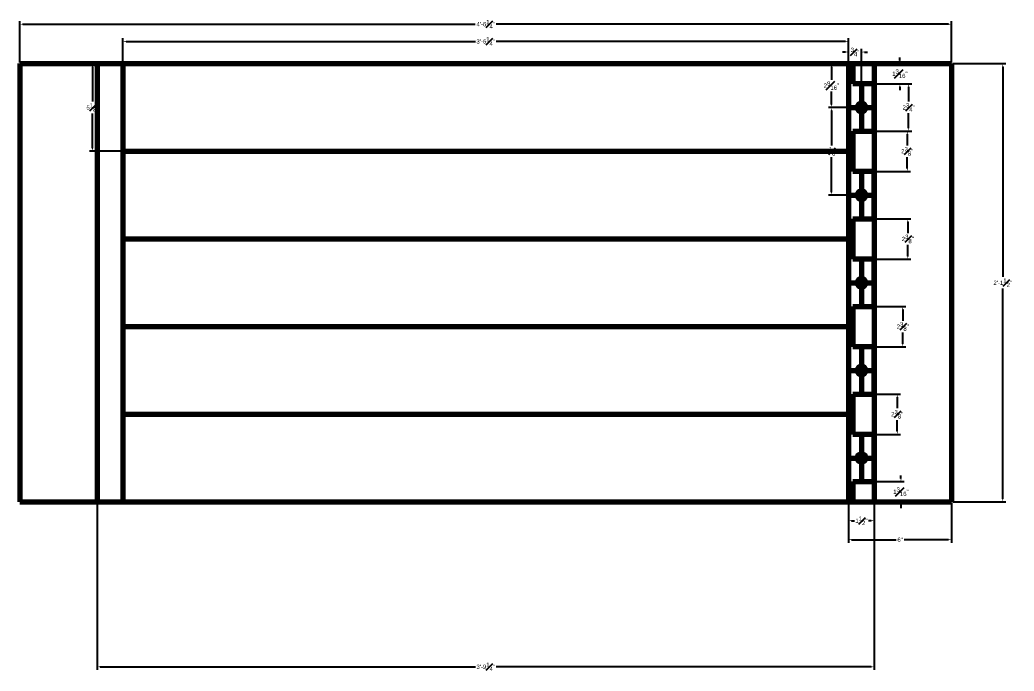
# Model space of a CAD drawing. Header units: inches. Extents: x 13 to 702, y 9 to 351.
# Drawn here: x 459.8 to 517.7, y 169.2 to 207.1 of the extents above; entities that cross this region are included whole.
import ezdxf

# ---------------------------------------------------------------- set-up
doc = ezdxf.new("R2010")
doc.units = ezdxf.units.IN
doc.header["$MEASUREMENT"] = 0
doc.layers.get('0').update_dxf_attribs({"lineweight": 70, "true_color": 0xc2ced6})
doc.layers.add('Dim', color=5, linetype='Continuous')
doc.styles.get("Standard").update_dxf_attribs({"font": 'Arial.ttf'})
doc.dimstyles.new('AnnotativeNickStandard', dxfattribs={"dimscale": 6, "dimtxt": 0.25, "dimasz": 0.18, "dimexe": 0.18, "dimexo": 0.0625, "dimgap": 0.09, "dimtad": 0, "dimtih": 1, "dimtoh": 1, "dimdec": 4, "dimrnd": 0.03125, "dimzin": 0, "dimdsep": 46, "dimlunit": 4, "dimtxsty": 'Standard', "dimcen": 0.09, "dimaunit": 1, "dimadec": 0, "dimazin": 0, "dimtfac": 1, "dimtdec": 4, "dimtofl": 0, "dimtmove": 0, "dimatfit": 3, "dimfxl": 1, "dimfrac": 1, "dimtolj": 1, "dimtzin": 0, "dimarcsym": 0})

# ---------------------------------------------------------------- blocks, each defined once
blk = doc.blocks.new('*D171')
at = {"layer": 'Defpoints', "color": 0, "transparency": 16777216}
for p in [(514.021, 206.897), (459.771, 204.6), (514.021, 204.6)]:
    blk.add_point(p, dxfattribs=at)
at = {"layer": 'Dim', "color": 0, "lineweight": -2, "transparency": 16777216}
for p, q in [((459.771, 204.662), (459.771, 207.077)), ((459.951, 206.897), (486.285, 206.897)), ((513.841, 206.897), (487.507, 206.897)), ((514.021, 204.662), (514.021, 207.077))]:
    blk.add_line(p, q, dxfattribs=at)
at = {"layer": 'Dim', "color": 0, "transparency": 16777216}
for points in [[(459.951, 206.927), (459.951, 206.867), (459.771, 206.897)], [(513.841, 206.927), (513.841, 206.867), (514.021, 206.897)]]:
    blk.add_solid(points, dxfattribs=at)
at = {"layer": 'Dim', "color": 0, "transparency": 16777216, "insert": (486.896, 206.897), "char_height": 0.25, "attachment_point": 5}
blk.add_mtext('\\A1;4\'-6{\\H1.000000x;\\S1#4;}"', dxfattribs=at)
blk = doc.blocks.new('*D172')
at = {"layer": 'Defpoints', "color": 0, "transparency": 16777216}
for p in [(508.021, 205.897), (465.771, 204.6), (508.021, 204.6)]:
    blk.add_point(p, dxfattribs=at)
at = {"layer": 'Dim', "color": 0, "lineweight": -2, "transparency": 16777216}
for p, q in [((465.771, 204.662), (465.771, 206.077)), ((465.951, 205.897), (486.292, 205.897)), ((507.841, 205.897), (487.5, 205.897)), ((508.021, 204.662), (508.021, 206.077))]:
    blk.add_line(p, q, dxfattribs=at)
at = {"layer": 'Dim', "color": 0, "transparency": 16777216}
for points in [[(465.951, 205.927), (465.951, 205.867), (465.771, 205.897)], [(507.841, 205.927), (507.841, 205.867), (508.021, 205.897)]]:
    blk.add_solid(points, dxfattribs=at)
at = {"layer": 'Dim', "color": 0, "transparency": 16777216, "insert": (486.896, 205.897), "char_height": 0.25, "attachment_point": 5}
blk.add_mtext('\\A1;3\'-6{\\H1.000000x;\\S1#4;}"', dxfattribs=at)
blk = doc.blocks.new('*D173')
at = {"layer": 'Defpoints', "color": 0, "transparency": 16777216}
for p in [(465.771, 204.6), (464, 199.5), (465.771, 199.5)]:
    blk.add_point(p, dxfattribs=at)
at = {"layer": 'Dim', "color": 0, "lineweight": -2, "transparency": 16777216}
for p, q in [((465.709, 204.6), (463.82, 204.6)), ((464, 204.42), (464, 202.392)), ((464, 199.68), (464, 201.708)), ((465.709, 199.5), (463.82, 199.5))]:
    blk.add_line(p, q, dxfattribs=at)
at = {"layer": 'Dim', "color": 0, "transparency": 16777216}
for points in [[(463.97, 204.42), (464.03, 204.42), (464, 204.6)], [(463.97, 199.68), (464.03, 199.68), (464, 199.5)]]:
    blk.add_solid(points, dxfattribs=at)
at = {"layer": 'Dim', "color": 0, "transparency": 16777216, "insert": (464, 202.05), "char_height": 0.25, "attachment_point": 5}
blk.add_mtext('\\A1;5{\\H1.000000x;\\S1#8;}"', dxfattribs=at)
blk = doc.blocks.new('*D174')
at = {"layer": 'Defpoints', "color": 0, "transparency": 16777216}
for p in [(514.021, 204.6), (514.021, 179.1), (517, 179.1)]:
    blk.add_point(p, dxfattribs=at)
at = {"layer": 'Dim', "color": 0, "lineweight": -2, "transparency": 16777216}
for p, q in [((514.084, 204.6), (517.18, 204.6)), ((517, 204.42), (517, 192.189)), ((517, 179.28), (517, 191.511)), ((514.084, 179.1), (517.18, 179.1))]:
    blk.add_line(p, q, dxfattribs=at)
at = {"layer": 'Dim', "color": 0, "transparency": 16777216}
for points in [[(516.97, 204.42), (517.03, 204.42), (517, 204.6)], [(516.97, 179.28), (517.03, 179.28), (517, 179.1)]]:
    blk.add_solid(points, dxfattribs=at)
at = {"layer": 'Dim', "color": 0, "transparency": 16777216, "insert": (517, 191.85), "char_height": 0.25, "attachment_point": 5}
blk.add_mtext('\\A1;2\'-1{\\H1.000000x;\\S1#2;}"', dxfattribs=at)
blk = doc.blocks.new('*D176')
at = {"layer": 'Defpoints', "color": 0, "transparency": 16777216}
for p in [(508.021, 179.1), (514.021, 179.1), (514.021, 176.897)]:
    blk.add_point(p, dxfattribs=at)
at = {"layer": 'Dim', "color": 0, "lineweight": -2, "transparency": 16777216}
for p, q in [((508.021, 179.037), (508.021, 176.717)), ((514.021, 179.037), (514.021, 176.717)), ((508.201, 176.897), (510.785, 176.897)), ((513.841, 176.897), (511.258, 176.897))]:
    blk.add_line(p, q, dxfattribs=at)
at = {"layer": 'Dim', "color": 0, "transparency": 16777216}
for points in [[(508.201, 176.927), (508.201, 176.867), (508.021, 176.897)], [(513.841, 176.927), (513.841, 176.867), (514.021, 176.897)]]:
    blk.add_solid(points, dxfattribs=at)
at = {"layer": 'Dim', "color": 0, "transparency": 16777216, "insert": (511.021, 176.897), "char_height": 0.25, "attachment_point": 5}
blk.add_mtext('\\A1;6"', dxfattribs=at)
blk = doc.blocks.new('*D177')
at = {"layer": 'Defpoints', "color": 0, "transparency": 16777216}
for p in [(464.271, 179.1), (509.521, 179.1), (509.521, 169.5)]:
    blk.add_point(p, dxfattribs=at)
at = {"layer": 'Dim', "color": 0, "lineweight": -2, "transparency": 16777216}
for p, q in [((464.271, 179.037), (464.271, 169.32)), ((509.521, 179.037), (509.521, 169.32)), ((464.451, 169.5), (486.292, 169.5)), ((509.341, 169.5), (487.5, 169.5))]:
    blk.add_line(p, q, dxfattribs=at)
at = {"layer": 'Dim', "color": 0, "transparency": 16777216}
for points in [[(464.451, 169.53), (464.451, 169.47), (464.271, 169.5)], [(509.341, 169.53), (509.341, 169.47), (509.521, 169.5)]]:
    blk.add_solid(points, dxfattribs=at)
at = {"layer": 'Dim', "color": 0, "transparency": 16777216, "insert": (486.896, 169.5), "char_height": 0.25, "attachment_point": 5}
blk.add_mtext('\\A1;3\'-9{\\H1.000000x;\\S1#4;}"', dxfattribs=at)
blk = doc.blocks.new('*D178')
at = {"layer": 'Defpoints', "color": 0, "transparency": 16777216}
for p in [(508.021, 179.1), (509.521, 179.1), (509.521, 178)]:
    blk.add_point(p, dxfattribs=at)
at = {"layer": 'Dim', "color": 0, "lineweight": -2, "transparency": 16777216}
for p, q in [((508.021, 179.037), (508.021, 177.82)), ((509.521, 179.037), (509.521, 177.82)), ((508.201, 178), (508.369, 178)), ((509.341, 178), (509.174, 178))]:
    blk.add_line(p, q, dxfattribs=at)
at = {"layer": 'Dim', "color": 0, "transparency": 16777216}
for points in [[(508.201, 178.03), (508.201, 177.97), (508.021, 178)], [(509.341, 178.03), (509.341, 177.97), (509.521, 178)]]:
    blk.add_solid(points, dxfattribs=at)
at = {"layer": 'Dim', "color": 0, "transparency": 16777216, "insert": (508.771, 178), "char_height": 0.25, "attachment_point": 5}
blk.add_mtext('\\A1;1{\\H1.000000x;\\S1#2;}"', dxfattribs=at)
blk = doc.blocks.new('*D180')
at = {"layer": 'Defpoints', "color": 0, "transparency": 16777216}
for p in [(508.021, 204.6), (509.521, 203.425), (511.009, 203.425)]:
    blk.add_point(p, dxfattribs=at)
at = {"layer": 'Dim', "color": 0, "lineweight": -2, "transparency": 16777216}
for p, q in [((511.009, 204.78), (511.009, 204.96)), ((508.084, 204.6), (511.189, 204.6)), ((509.584, 203.425), (511.189, 203.425)), ((511.009, 203.245), (511.009, 203.065))]:
    blk.add_line(p, q, dxfattribs=at)
at = {"layer": 'Dim', "color": 0, "transparency": 16777216}
for points in [[(510.979, 204.78), (511.039, 204.78), (511.009, 204.6)], [(510.979, 203.245), (511.039, 203.245), (511.009, 203.425)]]:
    blk.add_solid(points, dxfattribs=at)
at = {"layer": 'Dim', "color": 0, "transparency": 16777216, "insert": (511.009, 204.013), "char_height": 0.25, "attachment_point": 5}
blk.add_mtext('\\A1;1{\\H1.000000x;\\S3#16;}"', dxfattribs=at)
blk = doc.blocks.new('*D181')
at = {"layer": 'Defpoints', "color": 0, "transparency": 16777216}
for p in [(509.521, 180.275), (511.071, 180.275), (508.021, 179.1)]:
    blk.add_point(p, dxfattribs=at)
at = {"layer": 'Dim', "color": 0, "lineweight": -2, "transparency": 16777216}
for p, q in [((511.071, 180.455), (511.071, 180.635)), ((509.584, 180.275), (511.251, 180.275)), ((508.084, 179.1), (511.251, 179.1)), ((511.071, 178.92), (511.071, 178.74))]:
    blk.add_line(p, q, dxfattribs=at)
at = {"layer": 'Dim', "color": 0, "transparency": 16777216}
for points in [[(511.041, 180.455), (511.101, 180.455), (511.071, 180.275)], [(511.041, 178.92), (511.101, 178.92), (511.071, 179.1)]]:
    blk.add_solid(points, dxfattribs=at)
at = {"layer": 'Dim', "color": 0, "transparency": 16777216, "insert": (511.071, 179.688), "char_height": 0.25, "attachment_point": 5}
blk.add_mtext('\\A1;1{\\H1.000000x;\\S3#16;}"', dxfattribs=at)
blk = doc.blocks.new('*D182')
at = {"layer": 'Defpoints', "color": 0, "transparency": 16777216}
for p in [(509.521, 185.375), (509.521, 183.025), (510.856, 183.025)]:
    blk.add_point(p, dxfattribs=at)
at = {"layer": 'Dim', "color": 0, "lineweight": -2, "transparency": 16777216}
for p, q in [((509.584, 185.375), (511.036, 185.375)), ((510.856, 185.195), (510.856, 184.542)), ((510.856, 183.205), (510.856, 183.858)), ((509.584, 183.025), (511.036, 183.025))]:
    blk.add_line(p, q, dxfattribs=at)
at = {"layer": 'Dim', "color": 0, "transparency": 16777216}
for points in [[(510.826, 185.195), (510.886, 185.195), (510.856, 185.375)], [(510.826, 183.205), (510.886, 183.205), (510.856, 183.025)]]:
    blk.add_solid(points, dxfattribs=at)
at = {"layer": 'Dim', "color": 0, "transparency": 16777216, "insert": (510.856, 184.2), "char_height": 0.25, "attachment_point": 5}
blk.add_mtext('\\A1;2{\\H1.000000x;\\S3#8;}"', dxfattribs=at)
blk = doc.blocks.new('*D183')
at = {"layer": 'Defpoints', "color": 0, "transparency": 16777216}
for p in [(509.521, 190.475), (509.521, 188.125), (511.176, 188.125)]:
    blk.add_point(p, dxfattribs=at)
at = {"layer": 'Dim', "color": 0, "lineweight": -2, "transparency": 16777216}
for p, q in [((509.584, 190.475), (511.356, 190.475)), ((511.176, 190.295), (511.176, 189.642)), ((511.176, 188.305), (511.176, 188.958)), ((509.584, 188.125), (511.356, 188.125))]:
    blk.add_line(p, q, dxfattribs=at)
at = {"layer": 'Dim', "color": 0, "transparency": 16777216}
for points in [[(511.146, 190.295), (511.206, 190.295), (511.176, 190.475)], [(511.146, 188.305), (511.206, 188.305), (511.176, 188.125)]]:
    blk.add_solid(points, dxfattribs=at)
at = {"layer": 'Dim', "color": 0, "transparency": 16777216, "insert": (511.176, 189.3), "char_height": 0.25, "attachment_point": 5}
blk.add_mtext('\\A1;2{\\H1.000000x;\\S3#8;}"', dxfattribs=at)
blk = doc.blocks.new('*D184')
at = {"layer": 'Defpoints', "color": 0, "transparency": 16777216}
for p in [(509.521, 195.575), (509.521, 193.225), (511.471, 193.225)]:
    blk.add_point(p, dxfattribs=at)
at = {"layer": 'Dim', "color": 0, "lineweight": -2, "transparency": 16777216}
for p, q in [((509.584, 195.575), (511.651, 195.575)), ((511.471, 195.395), (511.471, 194.742)), ((511.471, 193.405), (511.471, 194.058)), ((509.584, 193.225), (511.651, 193.225))]:
    blk.add_line(p, q, dxfattribs=at)
at = {"layer": 'Dim', "color": 0, "transparency": 16777216}
for points in [[(511.441, 195.395), (511.501, 195.395), (511.471, 195.575)], [(511.441, 193.405), (511.501, 193.405), (511.471, 193.225)]]:
    blk.add_solid(points, dxfattribs=at)
at = {"layer": 'Dim', "color": 0, "transparency": 16777216, "insert": (511.471, 194.4), "char_height": 0.25, "attachment_point": 5}
blk.add_mtext('\\A1;2{\\H1.000000x;\\S3#8;}"', dxfattribs=at)
blk = doc.blocks.new('*D185')
at = {"layer": 'Defpoints', "color": 0, "transparency": 16777216}
for p in [(509.521, 200.675), (509.521, 198.325), (511.44, 198.325)]:
    blk.add_point(p, dxfattribs=at)
at = {"layer": 'Dim', "color": 0, "lineweight": -2, "transparency": 16777216}
for p, q in [((509.584, 200.675), (511.62, 200.675)), ((511.44, 200.495), (511.44, 199.842)), ((511.44, 198.505), (511.44, 199.158)), ((509.584, 198.325), (511.62, 198.325))]:
    blk.add_line(p, q, dxfattribs=at)
at = {"layer": 'Dim', "color": 0, "transparency": 16777216}
for points in [[(511.41, 200.495), (511.47, 200.495), (511.44, 200.675)], [(511.41, 198.505), (511.47, 198.505), (511.44, 198.325)]]:
    blk.add_solid(points, dxfattribs=at)
at = {"layer": 'Dim', "color": 0, "transparency": 16777216, "insert": (511.44, 199.5), "char_height": 0.25, "attachment_point": 5}
blk.add_mtext('\\A1;2{\\H1.000000x;\\S3#8;}"', dxfattribs=at)
blk = doc.blocks.new('*D186')
at = {"layer": 'Defpoints', "color": 0, "transparency": 16777216}
for p in [(509.521, 203.425), (509.521, 200.675), (511.518, 200.675)]:
    blk.add_point(p, dxfattribs=at)
at = {"layer": 'Dim', "color": 0, "lineweight": -2, "transparency": 16777216}
for p, q in [((509.584, 203.425), (511.698, 203.425)), ((511.518, 203.245), (511.518, 202.389)), ((511.518, 200.855), (511.518, 201.711)), ((509.584, 200.675), (511.698, 200.675))]:
    blk.add_line(p, q, dxfattribs=at)
at = {"layer": 'Dim', "color": 0, "transparency": 16777216}
for points in [[(511.488, 203.245), (511.548, 203.245), (511.518, 203.425)], [(511.488, 200.855), (511.548, 200.855), (511.518, 200.675)]]:
    blk.add_solid(points, dxfattribs=at)
at = {"layer": 'Dim', "color": 0, "transparency": 16777216, "insert": (511.518, 202.05), "char_height": 0.25, "attachment_point": 5}
blk.add_mtext('\\A1;2{\\H1.000000x;\\S3#4;}"', dxfattribs=at)
blk = doc.blocks.new('*D190')
at = {"layer": 'Defpoints', "color": 0, "transparency": 16777216}
for p in [(507.025, 204.6), (508.021, 204.6), (508.771, 202.05)]:
    blk.add_point(p, dxfattribs=at)
at = {"layer": 'Dim', "color": 0, "lineweight": -2, "transparency": 16777216}
for p, q in [((507.959, 204.6), (506.845, 204.6)), ((507.025, 204.42), (507.025, 203.667)), ((507.025, 202.23), (507.025, 202.983)), ((508.709, 202.05), (506.845, 202.05))]:
    blk.add_line(p, q, dxfattribs=at)
at = {"layer": 'Dim', "color": 0, "transparency": 16777216}
for points in [[(506.995, 204.42), (507.055, 204.42), (507.025, 204.6)], [(506.995, 202.23), (507.055, 202.23), (507.025, 202.05)]]:
    blk.add_solid(points, dxfattribs=at)
at = {"layer": 'Dim', "color": 0, "transparency": 16777216, "insert": (507.025, 203.325), "char_height": 0.25, "attachment_point": 5}
blk.add_mtext('\\A1;2{\\H1.000000x;\\S9#16;}"', dxfattribs=at)
blk = doc.blocks.new('*D191')
at = {"layer": 'Defpoints', "color": 0, "transparency": 16777216}
for p in [(508.021, 205.277), (508.021, 204.6), (508.771, 203.425)]:
    blk.add_point(p, dxfattribs=at)
at = {"layer": 'Dim', "color": 0, "lineweight": -2, "transparency": 16777216}
for p, q in [((507.841, 205.277), (507.661, 205.277)), ((508.021, 204.662), (508.021, 205.457)), ((508.771, 203.488), (508.771, 205.457)), ((508.951, 205.277), (509.131, 205.277))]:
    blk.add_line(p, q, dxfattribs=at)
at = {"layer": 'Dim', "color": 0, "transparency": 16777216}
for points in [[(507.841, 205.307), (507.841, 205.247), (508.021, 205.277)], [(508.951, 205.307), (508.951, 205.247), (508.771, 205.277)]]:
    blk.add_solid(points, dxfattribs=at)
at = {"layer": 'Dim', "color": 0, "transparency": 16777216, "insert": (508.396, 205.277), "char_height": 0.25, "attachment_point": 5}
blk.add_mtext('\\A1;{\\H1.000000x;\\S3#4;}"', dxfattribs=at)
blk = doc.blocks.new('*D192')
at = {"layer": 'Defpoints', "color": 0, "transparency": 16777216}
for p in [(508.771, 202.05), (507.025, 196.95), (508.771, 196.95)]:
    blk.add_point(p, dxfattribs=at)
at = {"layer": 'Dim', "color": 0, "lineweight": -2, "transparency": 16777216}
for p, q in [((508.709, 202.05), (506.845, 202.05)), ((507.025, 201.87), (507.025, 199.842)), ((507.025, 197.13), (507.025, 199.158)), ((508.709, 196.95), (506.845, 196.95))]:
    blk.add_line(p, q, dxfattribs=at)
at = {"layer": 'Dim', "color": 0, "transparency": 16777216}
for points in [[(506.995, 201.87), (507.055, 201.87), (507.025, 202.05)], [(506.995, 197.13), (507.055, 197.13), (507.025, 196.95)]]:
    blk.add_solid(points, dxfattribs=at)
at = {"layer": 'Dim', "color": 0, "transparency": 16777216, "insert": (507.025, 199.5), "char_height": 0.25, "attachment_point": 5}
blk.add_mtext('\\A1;5{\\H1.000000x;\\S1#8;}"', dxfattribs=at)

msp = doc.modelspace()

# ---------------------------------------------------------------- linework, layer by layer
for p, q in [((459.77134, 204.6), (459.77134, 179.1)), ((459.77134, 204.6), (514.02134, 204.6)), ((464.27134, 204.6), (464.27134, 179.1)), ((465.77134, 204.6), (465.77134, 179.1)), ((508.02134, 204.6), (508.02134, 179.1)), ((508.02134, 204.6), (508.02134, 199.5)), ((508.02134, 204.6), (508.27134, 204.6)), ((508.27134, 204.6), (508.27134, 203.425)), ((509.52134, 204.6), (509.52134, 179.1)), ((514.02134, 204.6), (514.02134, 179.1)), ((508.77134, 203.425), (508.77134, 200.675)), ((508.02134, 202.05), (509.52134, 202.05)), ((508.27134, 200.675), (508.27134, 198.325)), ((465.77134, 199.5), (508.02134, 199.5)), ((508.02134, 199.5), (508.02134, 194.4)), ((508.77134, 198.325), (508.77134, 195.575)), ((508.02134, 196.95), (509.52134, 196.95)), ((508.27134, 195.575), (508.27134, 193.225)), ((465.77134, 194.4), (508.02134, 194.4)), ((508.02134, 194.4), (508.02134, 189.3)), ((508.77134, 193.225), (508.77134, 190.475)), ((508.02134, 191.85), (509.52134, 191.85)), ((508.27134, 190.475), (508.27134, 188.125)), ((465.77134, 189.3), (508.02134, 189.3)), ((508.02134, 189.3), (508.02134, 184.2)), ((508.77134, 188.125), (508.77134, 185.375)), ((508.02134, 186.75), (509.52134, 186.75)), ((508.27134, 185.375), (508.27134, 183.025)), ((465.77134, 184.2), (508.02134, 184.2)), ((508.02134, 184.2), (508.02134, 179.1)), ((508.77134, 183.025), (508.77134, 180.275)), ((508.02134, 181.65), (509.52134, 181.65)), ((508.27134, 180.275), (508.27134, 179.1)), ((459.77134, 179.1), (514.02134, 179.1)), ((508.02134, 179.1), (508.27134, 179.1))]:
    msp.add_line(p, q)
for points in [[(508.27134, 200.675), (509.52134, 200.675), (509.52134, 203.425), (508.27134, 203.425)], [(508.27134, 195.575), (509.52134, 195.575), (509.52134, 198.325), (508.27134, 198.325)], [(508.27134, 190.475), (509.52134, 190.475), (509.52134, 193.225), (508.27134, 193.225)], [(508.27134, 185.375), (509.52134, 185.375), (509.52134, 188.125), (508.27134, 188.125)], [(508.27134, 180.275), (509.52134, 180.275), (509.52134, 183.025), (508.27134, 183.025)]]:
    msp.add_lwpolyline(points)
for centre in [(508.77134, 202.05), (508.77134, 196.95), (508.77134, 191.85), (508.77134, 186.75), (508.77134, 181.65)]:
    msp.add_circle(centre, 0.25)

# ---------------------------------------------------------------- dimensions: what is measured, and where the dimension line sits
at = {"layer": 'Dim'}
for base, p1, p2, picture, middle in [((514.02134, 206.89678), (459.77134, 204.6), (514.02134, 204.6), '*D171', (486.89634, 206.89678)), ((508.02134, 205.89678), (465.77134, 204.6), (508.02134, 204.6), '*D172', (486.89634, 205.89678)), ((508.02134, 205.27664), (508.77134, 203.425), (508.02134, 204.6), '*D191', (508.39634, 205.27664)), ((509.52134, 169.5), (464.27134, 179.1), (509.52134, 179.1), '*D177', (486.89634, 169.5)), ((514.02134, 176.89678), (508.02134, 179.1), (514.02134, 179.1), '*D176', (511.02134, 176.89678)), ((509.52134, 178), (508.02134, 179.1), (509.52134, 179.1), '*D178', (508.77134, 178))]:
    dim = msp.add_linear_dim(base=base, p1=p1, p2=p2, dimstyle='AnnotativeNickStandard', dxfattribs=at)
    dim.commit()
    dim.dimension.update_dxf_attribs({"geometry": picture, "text_midpoint": middle})
for base, p1, p2, picture, middle in [((511.00914, 203.425), (508.02134, 204.6), (509.52134, 203.425), '*D180', (511.00914, 204.0125)), ((464, 199.5), (465.77134, 204.6), (465.77134, 199.5), '*D173', (464, 202.05)), ((507.0249, 204.6), (508.77134, 202.05), (508.02134, 204.6), '*D190', (507.0249, 203.325)), ((517, 179.1), (514.02134, 204.6), (514.02134, 179.1), '*D174', (517, 191.85)), ((511.51806, 200.675), (509.52134, 203.425), (509.52134, 200.675), '*D186', (511.51806, 202.05)), ((507.0249, 196.95), (508.77134, 202.05), (508.77134, 196.95), '*D192', (507.0249, 199.5)), ((511.43997, 198.325), (509.52134, 200.675), (509.52134, 198.325), '*D185', (511.43997, 199.5)), ((511.47088, 193.225), (509.52134, 195.575), (509.52134, 193.225), '*D184', (511.47088, 194.4)), ((511.17556, 188.125), (509.52134, 190.475), (509.52134, 188.125), '*D183', (511.17556, 189.3)), ((510.85626, 183.025), (509.52134, 185.375), (509.52134, 183.025), '*D182', (510.85626, 184.2)), ((511.07068, 180.275), (508.02134, 179.1), (509.52134, 180.275), '*D181', (511.07068, 179.6875))]:
    dim = msp.add_linear_dim(base=base, p1=p1, p2=p2, angle=90, dimstyle='AnnotativeNickStandard', dxfattribs=at)
    dim.commit()
    dim.dimension.update_dxf_attribs({"geometry": picture, "text_midpoint": middle})

doc.saveas('drawing.dxf')
